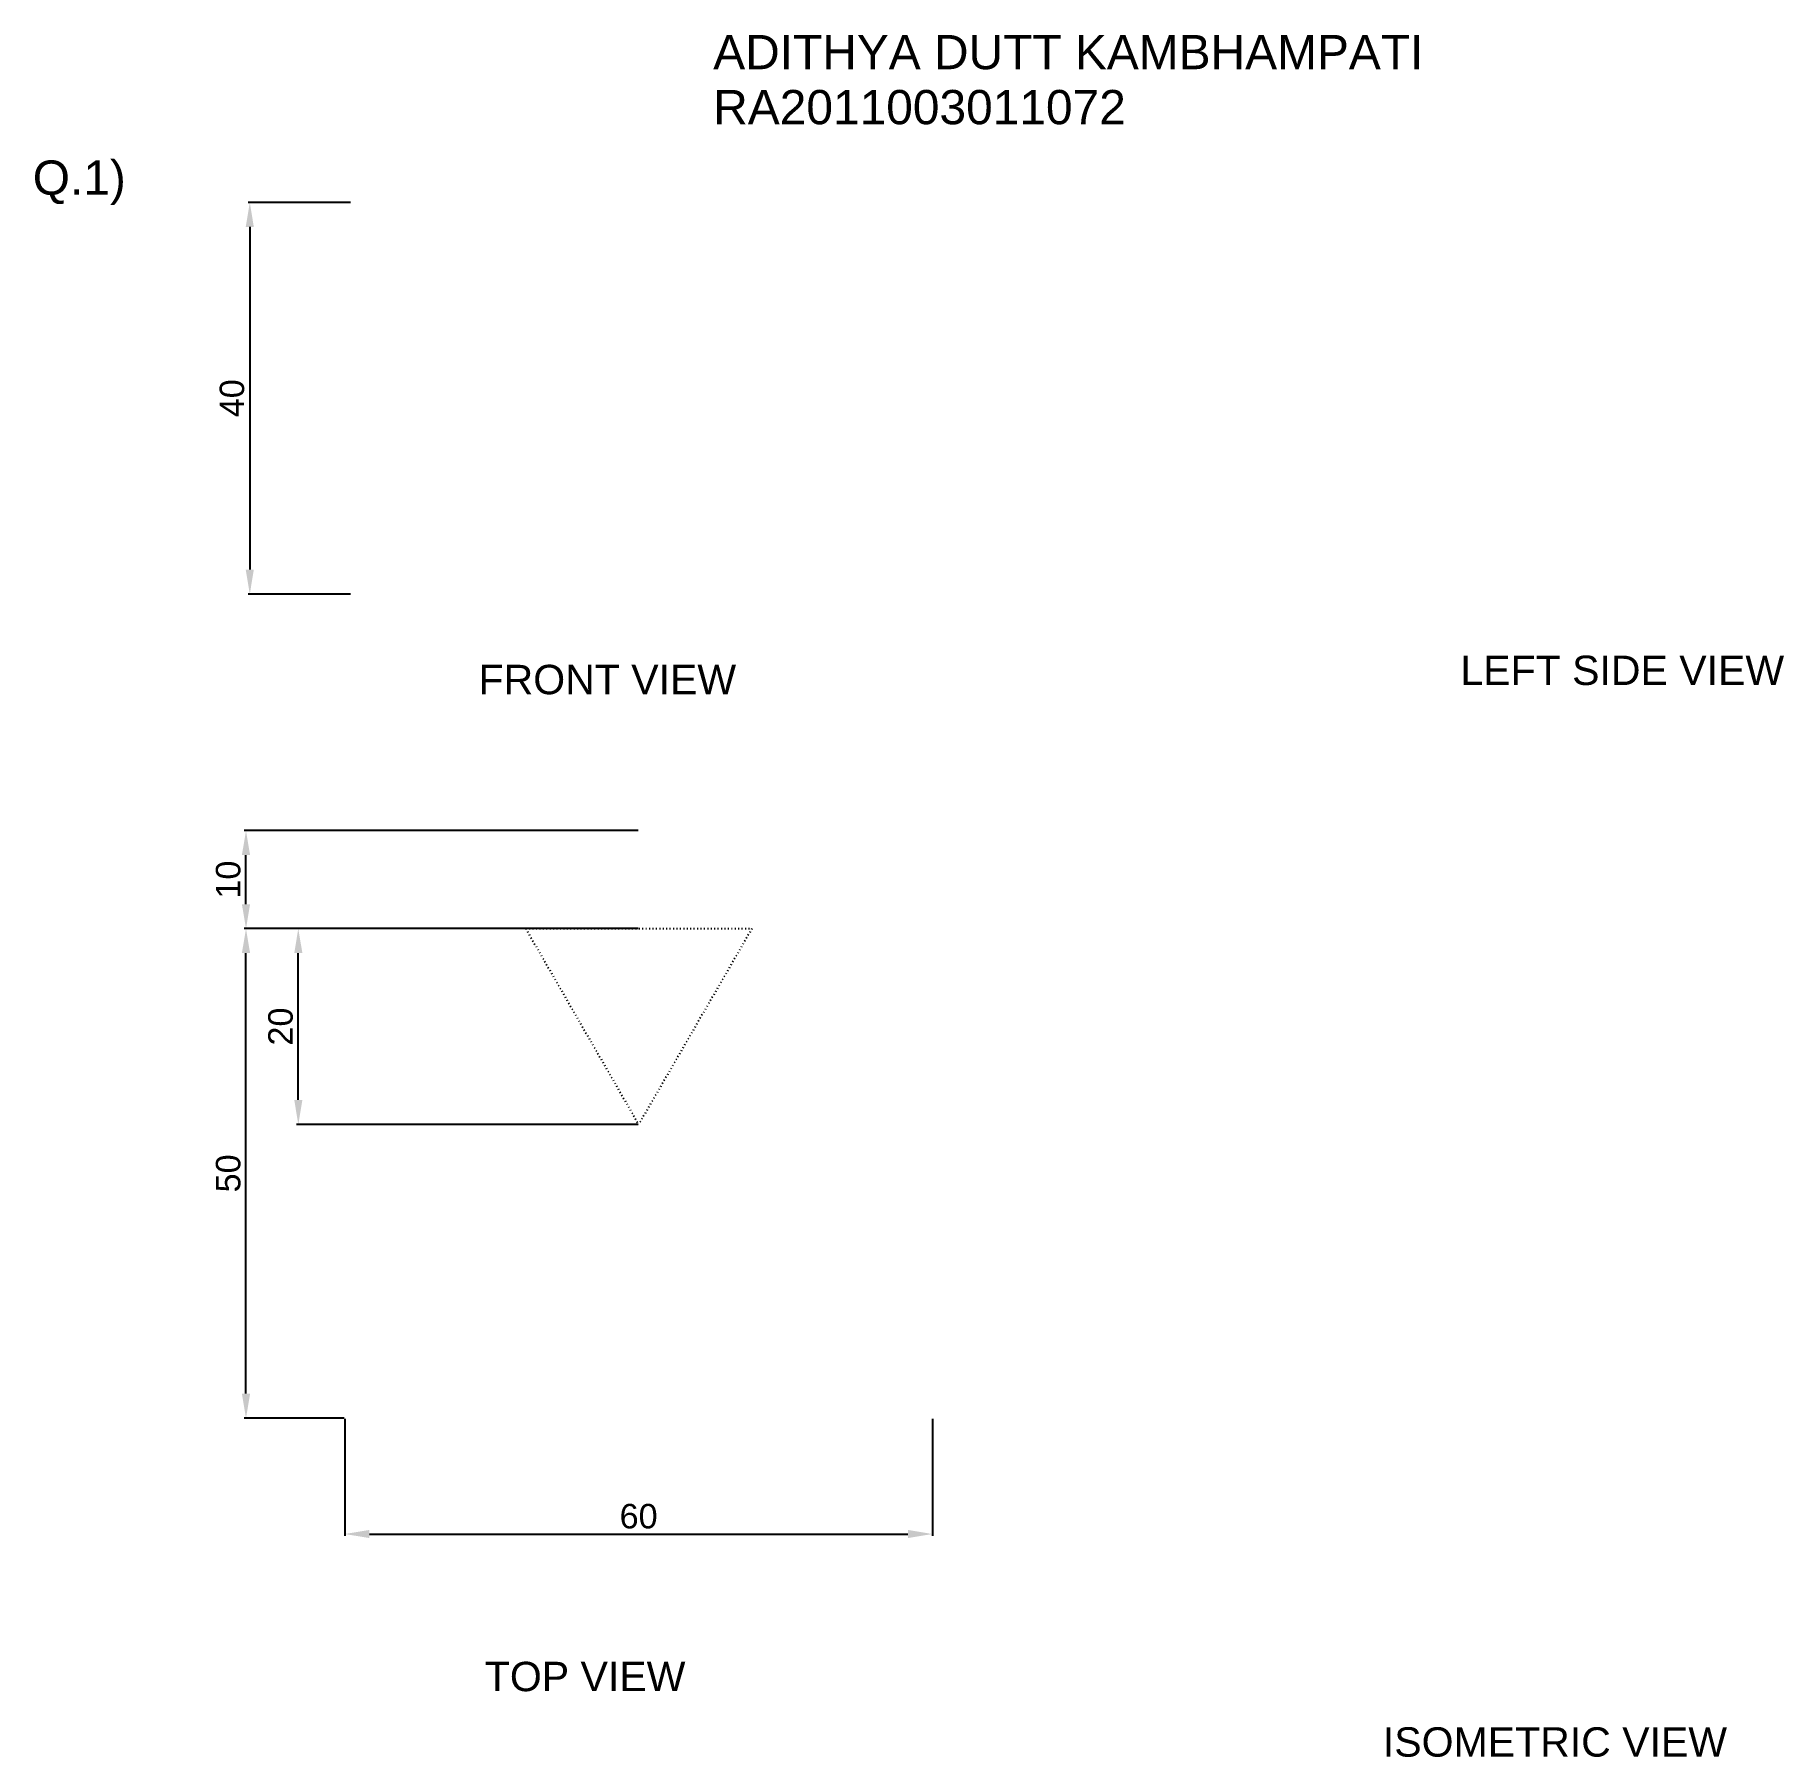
# Paper-space layout 'q1' of a CAD drawing. Header units: millimetres. Extents: x 28 to 207, y 22 to 197.
import ezdxf

# ---------------------------------------------------------------- set-up
doc = ezdxf.new("R2010")
doc.units = ezdxf.units.MM
doc.header["$MEASUREMENT"] = 0
doc.header["$PDMODE"] = 33
doc.header["$PDSIZE"] = 5
doc.linetypes.add('ACAD_VIEWBORDER_LINETYPE', pattern=[0.312598, 0.062598, -0.25])
doc.styles.get("Standard").update_dxf_attribs({"font": 'arial.ttf'})
doc.dimstyles.new('', dxfattribs={"dimtxt": 2.5, "dimasz": 2.5, "dimexe": 0.18, "dimexo": 0.0625, "dimgap": 0.53, "dimtad": 1, "dimdec": 0, "dimdsep": 46, "dimtxsty": 'Standard', "dimcen": 2.5, "dimadec": 0, "dimazin": 0, "dimtfac": 1, "dimtdec": 0, "dimtmove": 0, "dimatfit": 3, "dimfxl": 1, "dimtolj": 1, "dimtzin": 0, "dimarcsym": 0})

# ---------------------------------------------------------------- blocks, each defined once
blk = doc.blocks.new('*D13')
at = {"color": 0, "linetype": 'ByBlock', "lineweight": -2, "transparency": 16777216}
for p, q in [((59.66, 56.06), (59.66, 44.1)), ((119.66, 56.06), (119.66, 44.1)), ((62.16, 44.28), (117.16, 44.28))]:
    blk.add_line(p, q, dxfattribs=at)
at = {"color": 0, "transparency": 16777216}
for points in [[(62.16, 44.7), (62.16, 43.87), (59.66, 44.28)], [(117.16, 44.7), (117.16, 43.87), (119.66, 44.28)]]:
    blk.add_solid(points, dxfattribs=at)
at = {"layer": 'Defpoints', "color": 0, "transparency": 16777216}
for p in [(59.66, 56.12), (119.66, 56.12), (119.66, 44.28)]:
    blk.add_point(p, dxfattribs=at)
at = {"color": 0, "transparency": 16777216, "insert": (89.66, 46.09), "char_height": 2.5, "attachment_point": 5}
blk.add_mtext('\\A1;60', dxfattribs=at)
blk = doc.blocks.new('*D14')
at = {"color": 0, "linetype": 'ByBlock', "lineweight": -2, "transparency": 16777216}
for p, q in [((59.6, 106.12), (49.38, 106.12)), ((49.56, 58.62), (49.56, 103.62)), ((59.6, 56.12), (49.38, 56.12))]:
    blk.add_line(p, q, dxfattribs=at)
at = {"color": 0, "transparency": 16777216}
for points in [[(49.14, 103.62), (49.98, 103.62), (49.56, 106.12)], [(49.14, 58.62), (49.98, 58.62), (49.56, 56.12)]]:
    blk.add_solid(points, dxfattribs=at)
at = {"layer": 'Defpoints', "color": 0, "transparency": 16777216}
for p in [(49.56, 106.12), (59.66, 106.12), (59.66, 56.12)]:
    blk.add_point(p, dxfattribs=at)
at = {"color": 0, "transparency": 16777216, "insert": (47.75, 81.12), "char_height": 2.5, "attachment_point": 5, "rotation": 90}
blk.add_mtext('\\A1;50', dxfattribs=at)
blk = doc.blocks.new('*D16')
at = {"color": 0, "linetype": 'ByBlock', "lineweight": -2, "transparency": 16777216}
for p, q in [((89.62, 106.12), (54.72, 106.12)), ((54.9, 88.62), (54.9, 103.62)), ((89.6, 86.12), (54.72, 86.12))]:
    blk.add_line(p, q, dxfattribs=at)
at = {"color": 0, "transparency": 16777216}
for points in [[(54.49, 103.62), (55.32, 103.62), (54.9, 106.12)], [(54.49, 88.62), (55.32, 88.62), (54.9, 86.12)]]:
    blk.add_solid(points, dxfattribs=at)
at = {"layer": 'Defpoints', "color": 0, "transparency": 16777216}
for p in [(54.9, 106.12), (89.68, 106.12), (89.66, 86.12)]:
    blk.add_point(p, dxfattribs=at)
at = {"color": 0, "transparency": 16777216, "insert": (53.1, 96.12), "char_height": 2.5, "attachment_point": 5, "rotation": 90}
blk.add_mtext('\\A1;20', dxfattribs=at)
blk = doc.blocks.new('*D17')
at = {"color": 0, "linetype": 'ByBlock', "lineweight": -2, "transparency": 16777216}
for p, q in [((89.62, 116.13), (49.38, 116.13)), ((49.56, 108.62), (49.56, 113.63)), ((89.62, 106.12), (49.38, 106.12))]:
    blk.add_line(p, q, dxfattribs=at)
at = {"color": 0, "transparency": 16777216}
for points in [[(49.14, 113.63), (49.98, 113.63), (49.56, 116.13)], [(49.14, 108.62), (49.98, 108.62), (49.56, 106.12)]]:
    blk.add_solid(points, dxfattribs=at)
at = {"layer": 'Defpoints', "color": 0, "transparency": 16777216}
for p in [(49.56, 116.13), (89.68, 116.13), (89.68, 106.12)]:
    blk.add_point(p, dxfattribs=at)
at = {"color": 0, "transparency": 16777216, "insert": (47.75, 111.13), "char_height": 2.5, "attachment_point": 5, "rotation": 90}
blk.add_mtext('\\A1;10', dxfattribs=at)
blk = doc.blocks.new('*D18')
at = {"color": 0, "linetype": 'ByBlock', "lineweight": -2, "transparency": 16777216}
for p, q in [((60.23, 180.3), (49.77, 180.3)), ((49.95, 177.8), (49.95, 142.8)), ((60.23, 140.3), (49.77, 140.3))]:
    blk.add_line(p, q, dxfattribs=at)
at = {"color": 0, "transparency": 16777216}
for points in [[(49.53, 177.8), (50.36, 177.8), (49.95, 180.3)], [(49.53, 142.8), (50.36, 142.8), (49.95, 140.3)]]:
    blk.add_solid(points, dxfattribs=at)
at = {"layer": 'Defpoints', "color": 0, "transparency": 16777216}
for p in [(60.29, 180.3), (49.95, 140.3), (60.29, 140.3)]:
    blk.add_point(p, dxfattribs=at)
at = {"color": 0, "transparency": 16777216, "insert": (48.14, 160.3), "char_height": 2.5, "attachment_point": 5, "rotation": 90}
blk.add_mtext('\\A1;40', dxfattribs=at)

psp = doc.layouts.new('q1')

# ---------------------------------------------------------------- linework, layer by layer
at = {"linetype": 'ACAD_VIEWBORDER_LINETYPE'}
for p, q in [((78.13, 106.12), (89.66, 86.12)), ((78.13, 106.12), (101.23, 106.12)), ((101.23, 106.12), (89.66, 86.12))]:
    psp.add_line(p, q, dxfattribs=at)

# ---------------------------------------------------------------- texts
for s, height, p in [('ADITHYA DUTT KAMBHAMPATI', 3.5, (97.28, 193.91)), ('RA2011003011072', 3.5, (97.28, 188.29)), ('Q.1)', 3.5, (27.78, 181.09)), ('LEFT SIDE VIEW', 3, (173.59, 131.01)), ('FRONT VIEW', 3, (73.31, 130.07)), ('TOP VIEW', 3, (73.95, 28.23)), ('ISOMETRIC VIEW', 3, (165.67, 21.54))]:
    psp.add_text(s, height=height).set_placement(p)

# ---------------------------------------------------------------- dimensions: what is measured, and where the dimension line sits
for base, p1, p2, picture, middle in [((49.95, 140.3), (60.29, 180.3), (60.29, 140.3), '*D18', (48.14, 160.3)), ((49.56, 106.12), (59.66, 56.12), (59.66, 106.12), '*D14', (47.75, 81.12))]:
    dim = psp.add_linear_dim(base=base, p1=p1, p2=p2, angle=90, dimstyle='', override={"dimlfac": -1})
    dim.commit()
    dim.dimension.update_dxf_attribs({"geometry": picture, "text_midpoint": middle})
dim = psp.add_linear_dim(base=(49.56, 116.13), p1=(89.68, 106.12), p2=(89.68, 116.13), angle=90, dimstyle='', override={"dimlfac": -1})
dim.commit()
dim.dimension.update_dxf_attribs({"geometry": '*D17', "text_midpoint": (49.56, 111.13), "dimtype": 160})
dim = psp.add_linear_dim(base=(54.9, 106.12), p1=(89.66, 86.12), p2=(89.68, 106.12), angle=90, dimstyle='')
dim.commit()
dim.dimension.update_dxf_attribs({"geometry": '*D16', "text_midpoint": (54.9, 96.12), "dimtype": 160})
dim = psp.add_linear_dim(base=(119.66, 44.28), p1=(59.66, 56.12), p2=(119.66, 56.12), dimstyle='', override={"dimlfac": -1})
dim.commit()
dim.dimension.update_dxf_attribs({"geometry": '*D13', "text_midpoint": (89.66, 46.09)})

doc.saveas('drawing.dxf')
